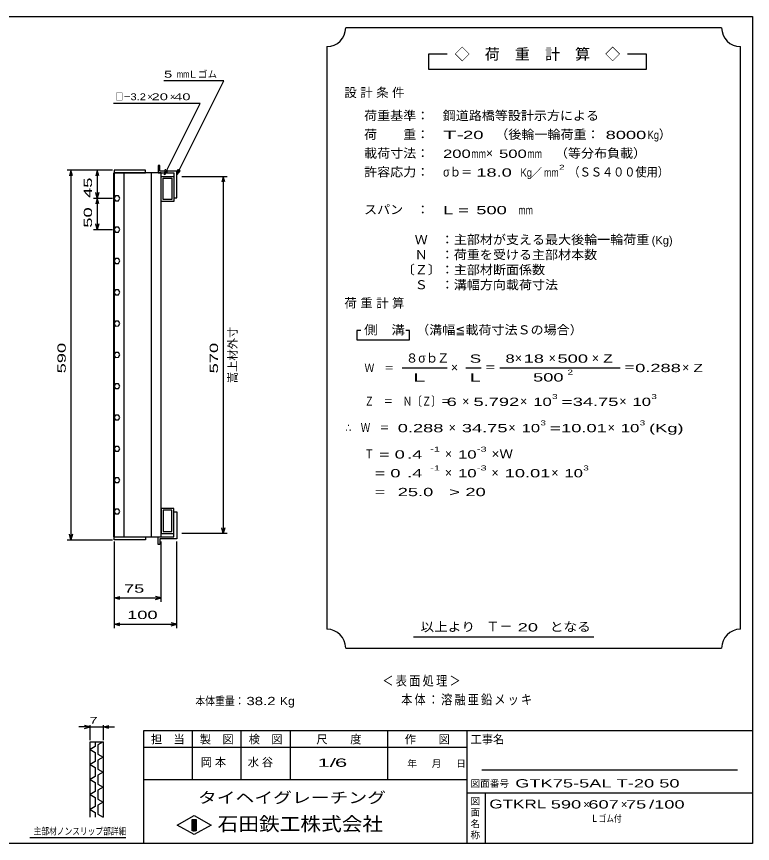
# Model space of a CAD drawing. Units: millimetres, scale not verified. Extents: x -1092 to 1039, y -770 to 632.
# Drawn here: x -136 to 1039, y -688 to 632 of the extents above; entities that cross this region are included whole.
import ezdxf
from ezdxf.enums import TextEntityAlignment as Align

# ---------------------------------------------------------------- set-up
doc = ezdxf.new("R2010")
doc.units = ezdxf.units.MM
doc.header["$LTSCALE"] = 6
for name, color, linetype, lineweight in [('0_2', 150, 'Continuous', 25), ('16', 3, 'Continuous', 25), ('22', 4, 'Continuous', 25), ('24', 2, 'Continuous', 25), ('32', 4, 'Continuous', 25)]:
    doc.layers.add(name, color=color, linetype=linetype, lineweight=lineweight)
doc.styles.add('ベクトル', font='')
doc.styles.get('ベクトル').set_extended_font_data('ベクトル')

msp = doc.modelspace()

# ---------------------------------------------------------------- linework, layer by layer
at = {"layer": '0_2'}
for p, q in [((-1037.4, 632.1), (1038.6, 632.1)), ((1038.6, 632.1), (1038.6, -687.9)), ((1038.6, -507.9), (66.6, -507.9)), ((66.6, -507.9), (66.6, -687.9)), ((144.6, -507.9), (144.6, -585.9)), ((222.6, -585.9), (222.6, -507.9)), ((300.6, -507.9), (300.6, -585.9)), ((456.6, -585.9), (456.6, -507.9)), ((582.6, -507.9), (582.6, -687.9)), ((582.6, -534.9), (66.6, -534.9)), ((1014.6, -570.9), (606.6, -570.9)), ((66.6, -585.9), (582.6, -585.9)), ((582.6, -606.9), (1038.6, -606.9)), ((612.6, -687.9), (612.6, -606.9)), ((120.6, -658.5), (147.6, -643.5)), ((147.6, -643.5), (174.6, -658.5)), ((147.6, -673.5), (120.6, -658.5)), ((144.6, -649.5), (150.6, -649.5)), ((144.6, -667.5), (144.6, -649.5)), ((144.6, -649.5), (145.8, -649.5)), ((145.8, -649.5), (145.8, -667.5)), ((147, -667.5), (147, -649.5)), ((147, -649.5), (148.2, -649.5)), ((174.6, -658.5), (147.6, -673.5)), ((148.2, -649.5), (148.2, -667.5)), ((149.4, -667.5), (149.4, -649.5)), ((149.4, -649.5), (150.6, -649.5)), ((150.6, -649.5), (150.6, -667.5)), ((150.6, -649.5), (150.6, -667.5)), ((150.6, -667.5), (144.6, -667.5)), ((145.8, -667.5), (147, -667.5)), ((148.2, -667.5), (149.4, -667.5)), ((1038.6, -687.9), (-1037.4, -687.9))]:
    msp.add_line(p, q, dxfattribs=at)
at = {"layer": '16'}
for p, q in [((70, 387), (20, 387)), ((20, 387), (20, 382.5)), ((70, 382.5), (70, 387)), ((93, 394.5), (90, 394.5)), ((90, 394.5), (90, 382.5)), ((93, 385.5), (93, 394.5)), ((120, 385.5), (93, 385.5)), ((120, 342.5), (120, 385.5)), ((19.3, -198.5), (19.3, 382.5)), ((19.3, 382.5), (20, 382.5)), ((20, 382.5), (70, 382.5)), ((20, 382.5), (20, -198.5)), ((95, 382.5), (20, 382.5)), ((35.5, 382.5), (35.5, -198.5)), ((79.5, -198.5), (79.5, 382.5)), ((90, 382.5), (115, 382.5)), ((95, -198.5), (95, 382.5)), ((95, 377), (115, 377)), ((95, 337), (95, 377)), ((98, 374), (112, 374)), ((98, 340), (98, 374)), ((112, 374), (112, 340)), ((115, 382.5), (115, 342.5)), ((115, 377), (115, 337)), ((22.219, 345.879), (20, 341.965)), ((26.719, 345.915), (22.219, 345.879)), ((29, 342), (26.719, 345.915)), ((20, 341.965), (22.281, 338.085)), ((22.281, 338.085), (26.781, 338.121)), ((26.781, 338.121), (29, 342.035)), ((115, 337), (95, 337)), ((112, 340), (98, 340)), ((115, 342.5), (120, 342.5)), ((22.219, 295.879), (20, 291.965)), ((20, 291.965), (22.281, 288.085)), ((26.719, 295.915), (22.219, 295.879)), ((29, 292), (26.719, 295.915)), ((26.781, 288.121), (29, 292.035)), ((22.281, 288.085), (26.781, 288.121)), ((22.219, 245.879), (20, 241.965)), ((20, 241.965), (22.281, 238.085)), ((26.719, 245.915), (22.219, 245.879)), ((22.281, 238.085), (26.781, 238.121)), ((29, 242), (26.719, 245.915)), ((26.781, 238.121), (29, 242.035)), ((22.219, 195.879), (20, 191.965)), ((20, 191.965), (22.281, 188.085)), ((26.719, 195.915), (22.219, 195.879)), ((22.281, 188.085), (26.781, 188.121)), ((29, 192), (26.719, 195.915)), ((26.781, 188.121), (29, 192.035)), ((22.219, 145.879), (20, 141.965)), ((26.719, 145.915), (22.219, 145.879)), ((29, 142), (26.719, 145.915)), ((20, 141.965), (22.281, 138.085)), ((22.281, 138.085), (26.781, 138.121)), ((26.781, 138.121), (29, 142.035)), ((22.219, 95.879), (20, 91.965)), ((26.719, 95.915), (22.219, 95.879)), ((29, 92), (26.719, 95.915)), ((20, 91.965), (22.281, 88.085)), ((22.281, 88.085), (26.781, 88.121)), ((26.781, 88.121), (29, 92.035)), ((22.219, 45.879), (20, 41.965)), ((20, 41.965), (22.281, 38.085)), ((26.719, 45.915), (22.219, 45.879)), ((29, 42), (26.719, 45.915)), ((26.781, 38.121), (29, 42.035)), ((22.281, 38.085), (26.781, 38.121)), ((22.219, -4.121), (20, -8.035)), ((20, -8.035), (22.281, -11.915)), ((26.719, -4.085), (22.219, -4.121)), ((22.281, -11.915), (26.781, -11.879)), ((29, -8), (26.719, -4.085)), ((26.781, -11.879), (29, -7.965)), ((22.219, -54.121), (20, -58.035)), ((20, -58.035), (22.281, -61.915)), ((26.719, -54.085), (22.219, -54.121)), ((22.281, -61.915), (26.781, -61.879)), ((29, -58), (26.719, -54.085)), ((26.781, -61.879), (29, -57.965)), ((22.219, -104.121), (20, -108.035)), ((26.719, -104.085), (22.219, -104.121)), ((29, -108), (26.719, -104.085)), ((20, -108.035), (22.281, -111.915)), ((22.281, -111.915), (26.781, -111.879)), ((26.781, -111.879), (29, -107.965)), ((22.219, -154.121), (20, -158.035)), ((20, -158.035), (22.281, -161.915)), ((26.719, -154.085), (22.219, -154.121)), ((29, -158), (26.719, -154.085)), ((26.781, -161.879), (29, -157.965)), ((115, -153), (95, -153)), ((95, -153), (95, -193)), ((112, -156), (98, -156)), ((98, -156), (98, -190)), ((112, -190), (112, -156)), ((115, -193), (115, -153)), ((22.281, -161.915), (26.781, -161.879)), ((115, -158.5), (120, -158.5)), ((115, -198.5), (115, -158.5)), ((120, -158.5), (120, -201.5)), ((95, -193), (115, -193)), ((98, -190), (112, -190)), ((20, -198.5), (19.3, -198.5)), ((20, -198.5), (70, -198.5)), ((20, -203), (20, -198.5)), ((20, -198.5), (95, -198.5)), ((70, -203), (20, -203)), ((70, -198.5), (70, -203)), ((90, -210.5), (90, -198.5)), ((90, -198.5), (115, -198.5)), ((93, -210.5), (90, -210.5)), ((120, -201.5), (93, -201.5)), ((93, -201.5), (93, -210.5))]:
    msp.add_line(p, q, dxfattribs=at)
at = {"layer": '22'}
for p, q in [((195, 529.5), (99, 529.5)), ((120, 379.5), (195, 529.5)), ((157, 493.5), (19, 493.5)), ((100, 379.5), (157, 493.5)), ((17, 387), (-55, 387)), ((-49, 387), (-51.4, 378)), ((-46.6, 378), (-49, 387)), ((-49, 387), (-49, -203)), ((17, 387), (-13, 387)), ((-7, 387), (-9.4, 378)), ((-4.6, 378), (-7, 387)), ((-7, 387), (-7, 342)), ((100, 379.5), (101.8, 388.26)), ((100, 379.5), (106, 386.1)), ((120, 379.5), (121.8, 388.26)), ((120, 379.5), (126, 386.1)), ((128, 377), (200, 377)), ((194, 377), (191.6, 368)), ((196.4, 368), (194, 377)), ((194, 377), (194, -193)), ((-7, 342), (-9.4, 351)), ((-4.6, 351), (-7, 342)), ((-13, 342), (17, 342)), ((-7, 342), (-9.4, 333)), ((-4.6, 333), (-7, 342)), ((-7, 342), (-7, 292)), ((-13, 292), (17, 292)), ((-7, 292), (-9.4, 301)), ((-4.6, 301), (-7, 292)), ((194, -193), (191.6, -184)), ((196.4, -184), (194, -193)), ((-49, -203), (-51.4, -194)), ((-46.6, -194), (-49, -203)), ((200, -193), (128, -193)), ((-55, -203), (17, -203)), ((20, -206), (20, -302)), ((20, -206), (20, -344)), ((95, -302), (95, -206)), ((120, -344), (120, -206)), ((20, -296), (29, -293.6)), ((29, -298.4), (20, -296)), ((20, -296), (95, -296)), ((95, -296), (86, -293.6)), ((86, -298.4), (95, -296)), ((20, -338), (29, -335.6)), ((29, -340.4), (20, -338)), ((20, -338), (120, -338)), ((120, -338), (111, -335.6)), ((111, -340.4), (120, -338))]:
    msp.add_line(p, q, dxfattribs=at)
at = {"layer": '24', "color": 4}
for p, q in [((989.4, 614.1), (389.4, 614.1)), ((359.4, 584.1), (359.4, -345.9)), ((1019.4, -345.9), (1019.4, 584.1)), ((551.4, 572.1), (521.4, 572.1)), ((521.4, 572.1), (521.4, 548.1)), ((869.4, 572.1), (839.4, 572.1)), ((869.4, 548.1), (869.4, 572.1)), ((521.4, 548.1), (869.4, 548.1)), ((413.4, 131.1), (407.4, 131.1)), ((407.4, 131.1), (407.4, 116.1)), ((491.4, 131.1), (485.4, 131.1)), ((491.4, 116.1), (491.4, 131.1)), ((407.4, 116.1), (491.4, 116.1)), ((479.4, 71.1), (551.4, 71.1)), ((581.4, 71.1), (605.4, 71.1)), ((635.4, 71.1), (827.4, 71.1)), ((497.4, -357.9), (785.4, -357.9)), ((389.4, -375.9), (989.4, -375.9))]:
    msp.add_line(p, q, dxfattribs=at)
for centre, start, end in [((359.4, 614.1), 270, 0), ((1019.4, 614.1), 180, 270), ((359.4, -375.9), 0, 90), ((1019.4, -375.9), 90, 180)]:
    msp.add_arc(centre, 30, start, end, dxfattribs=at)
at = {"layer": '32'}
for p, q in [((-18.6, -501.9), (-27.6, -499.5)), ((-18.6, -522.9), (-18.6, -498.9)), ((2.4, -498.9), (2.4, -522.9)), ((2.4, -501.9), (11.4, -499.5)), ((-18.6, -501.9), (-36.6, -501.9)), ((-27.6, -504.3), (-18.6, -501.9)), ((-18.6, -501.9), (2.4, -501.9)), ((11.4, -504.3), (2.4, -501.9)), ((2.4, -501.9), (20.4, -501.9)), ((-18.6, -525.9), (2.4, -525.9)), ((-18.6, -645.9), (-18.6, -525.9)), ((-10.2, -525.9), (-10.2, -533.1)), ((2.4, -525.9), (-6, -530.7)), ((2.4, -525.9), (2.4, -645.9)), ((-10.2, -533.1), (-18.6, -537.9)), ((-18.6, -537.9), (-10.2, -542.7)), ((-6, -530.7), (-6, -545.1)), ((-10.2, -542.7), (-10.2, -557.1)), ((-6, -545.1), (2.4, -549.9)), ((2.4, -549.9), (-6, -554.7)), ((-10.2, -557.1), (-18.6, -561.9)), ((-18.6, -561.9), (-10.2, -566.7)), ((-10.2, -566.7), (-10.2, -581.1)), ((-6, -554.7), (-6, -569.1)), ((-6, -569.1), (2.4, -573.9)), ((2.4, -573.9), (-6, -578.7)), ((-6, -578.7), (-6, -593.1)), ((-10.2, -581.1), (-18.6, -585.9)), ((-18.6, -585.9), (-10.2, -590.7)), ((-10.2, -590.7), (-10.2, -605.1)), ((-6, -593.1), (2.4, -597.9)), ((-10.2, -605.1), (-18.6, -609.9)), ((2.4, -597.9), (-6, -602.7)), ((-6, -602.7), (-6, -617.1)), ((-18.6, -609.9), (-10.2, -614.7)), ((-10.2, -614.7), (-10.2, -629.1)), ((-6, -617.1), (2.4, -621.9)), ((-10.2, -629.1), (-18.6, -633.9)), ((2.4, -621.9), (-6, -626.7)), ((-6, -626.7), (-6, -641.1)), ((-18.6, -633.9), (-10.2, -638.7)), ((-10.2, -638.7), (-10.2, -645.9)), ((-6, -641.1), (2.4, -645.9)), ((38.4, -678.9), (-114.6, -678.9))]:
    msp.add_line(p, q, dxfattribs=at)

# ---------------------------------------------------------------- texts
at = {"layer": '0_2', "style": 'ベクトル'}
for s, height, p in [('担\u3000当', 13.2, (78.6, -521.7)), ('製\u3000図', 13.2, (156.6, -521.7)), ('検\u3000図', 13.2, (234.6, -521.7)), ('尺\u3000\u3000度', 13.2, (342.6, -521.7)), ('作\u3000\u3000図', 13.2, (483.6, -521.7)), ('工事名', 13.2, (588.6, -521.7)), ('年', 11, (487.8, -560.4)), ('月', 11, (526.8, -560.4)), ('日', 11, (565.8, -560.4)), ('図面番号', 11, (588.6, -592.2)), ('図', 11, (588.6, -620.4)), ('面', 11, (588.6, -638.4)), ('名', 11, (588.6, -656.4)), ('称', 11, (588.6, -674.4))]:
    msp.add_text(s, height=height, dxfattribs=at).set_placement(p, align=Align.MIDDLE_LEFT)
at = {"layer": '0_2', "color": 222, "style": 'ベクトル'}
for s, height, width, p in [('タイヘイグレーチング', 17.6, 1.25, (153.6, -614.7)), ('石田鉄工株式会社', 21.99, 1.1, (185.1, -656.7))]:
    msp.add_text(s, height=height, dxfattribs=dict(at, width=width)).set_placement(p, align=Align.MIDDLE_LEFT)
at = {"layer": '22', "color": 2, "style": 'ベクトル'}
for s, height, width, p in [(' 5 ', 11, 1.6, (93, 540)), ('mm', 11, 0.75, (120, 540)), ('□－', 11, 0.8, (22, 504)), ('3.2', 11, 1.2, (46, 504)), (' 20 ', 11, 1.6, (73, 504)), (' 40 ', 11, 1.6, (109, 504)), (' 75 ', 13.2, 1.65, (27.5, -281)), (' 100 ', 13.2, 1.65, (32.5, -323)), ('本体重量：', 13.2, 0.85, (149.4, -460.5)), (' 38.2', 13.2, 1.35, (224.4, -460.5)), ('Kg', 13.2, 1.1, (284.4, -460.5)), ('1/', 13.2, 2, (344.4, -558.9)), (' 6 ', 13.2, 2, (362.4, -558.9)), ('GTK75-5AL T-20 50        ', 13.2, 1.65, (660, -591.9)), ('GTKRL', 14.08, 1.45, (618.6, -624.9)), (' 590 ', 13.2, 1.65, (708.6, -625.5)), (' 607 ', 13.2, 1.65, (768.6, -625.5)), (' 75 ', 13.2, 1.65, (828.6, -625.5)), ('/', 13.2, 1.65, (873.6, -625.5)), (' 100 ', 13.2, 1.65, (873.6, -625.5)), ('Ｌゴム付', 11, 0.8, (780.6, -648))]:
    msp.add_text(s, height=height, dxfattribs=dict(at, width=width)).set_placement(p, align=Align.MIDDLE_LEFT)
for s, height, p in [('Ｌゴム', 11, (138, 540)), ('×', 11, (73, 504)), ('×', 11, (109, 504)), ('×', 13.2, (768.6, -625.5)), ('×', 13.2, (828.6, -625.5))]:
    msp.add_text(s, height=height, dxfattribs=at).set_placement(p, align=Align.MIDDLE_LEFT)
at = {"layer": '22', "color": 2, "style": 'ベクトル', "width": 1.65}
for s, p in [(' 45 ', (-22, 334.5)), (' 50 ', (-22, 287)), (' 590 ', (-64, 54.5)), (' 570', (179, 54.5))]:
    msp.add_text(s, height=13.2, rotation=90, dxfattribs=at).set_placement(p, align=Align.MIDDLE_LEFT)
at = {"layer": '22', "color": 2, "style": 'ベクトル'}
msp.add_text('嵩上材外寸', height=13.2, rotation=90, dxfattribs=at).set_placement((209, 47), align=Align.MIDDLE_LEFT)
at = {"layer": '22', "color": 2, "attachment_point": 4, "style": 'ベクトル'}
for s, insert, char_height in [('\\T1.2;\\W0.85;＜表面処理＞', (447.9, -429), 15.4), ('\\T1.19;\\W0.85;本体：溶融亜鉛メッキ', (477.9, -459), 15.4), ('\\T1.25;岡本\u3000', (158.1, -558.9), 13.2), ('\\T1.25;水谷\u3000', (233.1, -558.9), 13.2)]:
    msp.add_mtext(s, dxfattribs=dict(at, insert=insert, char_height=char_height))
at = {"layer": '24', "style": 'ベクトル'}
for s, height, p in [('◇\u3000荷\u3000重\u3000計\u3000算\u3000◇', 17.6, (563.4, 572.1)), ('）', 14.52, (889.2, 444)), ('×', 14.52, (613.2, 414)), ('／', 13.2, (684.9, 383.1)), ('(Kg)', 13.2, (877.8, 275.1)), ('８', 14.52, (485.4, 87)), ('σｂ', 14.52, (505.2, 87)), ('Ｚ', 14.52, (535.2, 87)), ('×', 14.52, (659.4, 87)), ('×', 14.52, (713.4, 87)), ('×', 14.52, (782.4, 87)), ('×', 14.52, (557.4, 72)), ('×', 14.52, (926.4, 72)), ('×', 14.52, (575.4, 18)), ('×', 14.52, (667.8, 18)), ('×', 14.52, (826.2, 18)), ('×', 14.52, (553.8, -24)), ('×', 14.52, (649.2, -24)), ('×', 14.52, (807.6, -24)), ('×', 14.52, (547.8, -66)), ('×', 14.52, (547.8, -96)), ('×', 14.52, (622.2, -96)), ('×', 14.52, (717.6, -96)), ('Ｔ－', 15.4, (613.8, -341.4))]:
    msp.add_text(s, height=height, dxfattribs=at).set_placement(p, align=Align.MIDDLE_LEFT)
for s, height, width, p in [('荷重基準：\u3000', 14.52, 1.05, (418.8, 474)), ('鋼道路橋等設計示方による', 14.52, 1.05, (544.2, 474)), ('荷\u3000\u3000重：\u3000', 14.52, 1.05, (418.8, 444)), ('T-', 13.2, 2, (544.8, 443.1)), (' 20 ', 13.2, 1.65, (568.8, 443.1)), ('（後輪一輪荷重：', 14.52, 1.05, (628.2, 444)), (' 8000', 13.2, 1.65, (796.2, 443.1)), ('Kg', 13.2, 0.85, (871.2, 443.1)), ('載荷寸法：\u3000', 14.52, 1.05, (418.8, 414)), ('\u3000（等分布負載）', 14.52, 1.05, (702.6, 414)), ('200', 13.2, 1.5, (544.8, 413.1)), ('mm', 13.2, 0.8, (589.8, 413.1)), ('500', 13.2, 1.5, (634.2, 413.1)), ('mm', 13.2, 0.8, (679.2, 413.1)), ('許容応力：\u3000', 14.52, 1.05, (418.8, 384)), ('σｂ＝', 14.52, 0.9, (544.8, 384)), (' 18.0', 13.2, 1.65, (589.8, 383.1)), ('Kg', 13.2, 0.85, (668.4, 383.1)), ('mm', 13.2, 0.8, (705.9, 383.1)), ('2', 7.918, 1.5, (729.9, 391.5)), ('（ＳＳ４００使用）', 14.52, 0.9, (744.9, 384)), ('スパン\u3000：\u3000', 14.52, 1.05, (418.8, 324)), ('L =', 13.2, 1.65, (544.8, 323.1)), (' 500 ', 13.2, 1.65, (589.8, 323.1)), ('mm', 13.2, 0.8, (664.8, 323.1)), ('\u3000Ｗ\u3000：主部材が支える最大後輪一輪荷重', 14.52, 1.05, (478.8, 276)), ('\u3000Ｎ\u3000：荷重を受ける主部材本数', 14.52, 1.05, (478.8, 252)), ('〔Ｚ〕：主部材断面係数', 14.52, 1.05, (478.8, 228)), ('\u3000Ｓ\u3000：溝幅方向載荷寸法', 14.52, 1.05, (478.8, 204)), ('側\u3000溝', 14.52, 1.1, (418.8, 132)), ('\u3000（溝幅≦載荷寸法Ｓの場合）', 14.52, 1.05, (481.2, 132)), ('S', 13.2, 1.55, (587.4, 86.1)), ('8', 13.2, 1.5, (644.4, 86.1)), (' 18 ', 13.2, 1.65, (665.4, 86.1)), (' 500 ', 13.2, 1.65, (719.4, 86.1)), ('Z', 13.2, 1.4, (800.4, 86.1)), ('Ｗ\u3000＝', 13.2, 0.85, (419.4, 71.1)), ('＝', 14.52, 0.9, (611.4, 72)), ('2', 7.918, 1.5, (743.4, 64.5)), ('＝', 14.52, 0.9, (833.4, 72)), ('0.288', 13.2, 1.65, (851.4, 71.1)), ('Z', 13.2, 1.4, (944.4, 71.1)), ('L', 13.2, 1.8, (587.4, 56.1)), (' 500 ', 13.2, 1.65, (680.4, 56.1)), ('Ｚ\u3000＝\u3000Ｎ〔Ｚ〕＝', 14.52, 0.75, (419.4, 18)), ('3', 7.918, 1.5, (718.8, 25.5)), ('3', 7.918, 1.5, (877.2, 25.5)), (' 6 ', 13.2, 1.65, (542.4, 17.1)), ('5.792', 13.2, 1.65, (593.4, 17.1)), ('10', 13.2, 1.5, (688.8, 17.1)), ('=', 13.2, 1.7, (733.8, 17.1)), ('34.75', 13.2, 1.65, (751.8, 17.1)), ('10', 13.2, 1.5, (847.2, 17.1)), ('3', 7.918, 1.5, (700.2, -16.5)), ('3', 7.918, 1.5, (858.6, -16.5)), ('∴\u3000Ｗ\u3000＝', 14.52, 0.75, (389.4, -24)), (' 0.288', 13.2, 1.65, (464.4, -24.9)), ('34.75', 13.2, 1.65, (574.8, -24.9)), ('10', 13.2, 1.5, (670.2, -24.9)), ('=', 13.2, 1.7, (715.2, -24.9)), ('10.01', 13.2, 1.65, (733.2, -24.9)), ('10', 13.2, 1.5, (828.6, -24.9)), ('(Kg)', 13.2, 1.65, (873.6, -24.9)), ('Ｔ', 14.52, 0.75, (419.4, -66)), (' = 0', 13.2, 1.65, (434.4, -66.9)), (' .4 ', 13.2, 1.65, (479.4, -66.9)), ('-1', 7.918, 1.65, (524.4, -58.5)), ('10', 13.2, 1.5, (568.8, -66.9)), ('-3', 7.918, 1.65, (598.8, -58.5)), ('×Ｗ', 14.52, 1.1, (622.2, -66)), ('  = 0', 13.2, 1.65, (419.4, -96.9)), (' .4 ', 13.2, 1.65, (479.4, -96.9)), ('-1', 7.918, 1.65, (524.4, -88.5)), ('10', 13.2, 1.5, (568.8, -96.9)), ('-3', 7.918, 1.65, (598.8, -88.5)), ('10.01', 13.2, 1.65, (643.2, -96.9)), ('10', 13.2, 1.5, (738.6, -96.9)), ('3', 7.918, 1.5, (768.6, -88.5)), ('  =', 13.2, 1.65, (419.4, -126.9)), (' 25.0', 13.2, 1.65, (464.4, -126.9)), ('>', 13.2, 1.7, (554.4, -126.9)), (' 20 ', 13.2, 1.65, (572.4, -126.9)), ('以上より\u3000', 14.52, 1.1, (508.8, -342)), (' 20 ', 13.2, 1.65, (655.8, -342.9)), ('となる', 14.52, 1.1, (715.2, -342))]:
    msp.add_text(s, height=height, dxfattribs=dict(at, width=width)).set_placement(p, align=Align.MIDDLE_LEFT)
at = {"layer": '24', "attachment_point": 4, "style": 'ベクトル'}
for s, insert, char_height in [('\\T1.28;設計条件', (387.3, 510), 14.52), ('\\T1.28;荷重計算', (387.3, 174), 14.52), ('\\T1.5;\\W2;\\~L\\~', (482.4, 56.1), 13.2)]:
    msp.add_mtext(s, dxfattribs=dict(at, insert=insert, char_height=char_height))
at = {"layer": '32', "color": 2, "style": 'ベクトル'}
for s, width, p in [(' 7 ', 1.6, (-26.1, -491.4)), ('主部材ノンスリップ部詳細', 0.8, (-108.6, -668.4))]:
    msp.add_text(s, height=11, dxfattribs=dict(at, width=width)).set_placement(p, align=Align.MIDDLE_LEFT)

doc.saveas('drawing.dxf')
